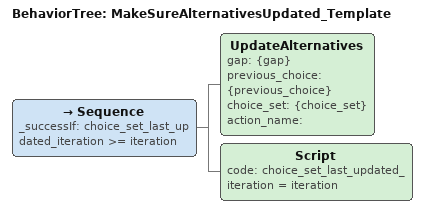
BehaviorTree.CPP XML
<?xml version="1.0" encoding="UTF-8"?>
<root BTCPP_format="4">
  <!-- Update Alternatives Structure
      NOTE: This could be a more complex behavior tree depending on the heuristic
      or memory implementations.
  -->
  <BehaviorTree ID="MakeSureAlternativesUpdated_Template">
    <Sequence _successIf="choice_set_last_updated_iteration >= iteration">
      <!-- NOTE: if either the previous choice or choice set are uninitialized,
            this assumes it is the first iteration -->
      <UpdateAlternatives gap="{gap}"
                          previous_choice="{previous_choice}"
                          choice_set="{choice_set}"
                          action_name="" />
      <Script code="choice_set_last_updated_iteration = iteration" />
    </Sequence>
  </BehaviorTree>
</root>
